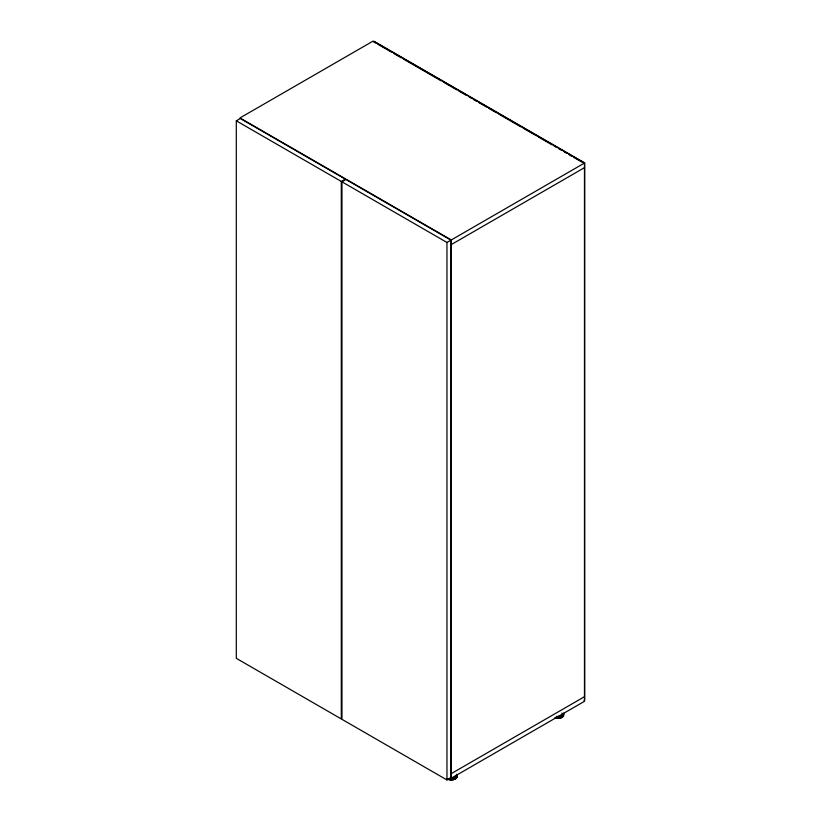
<?xml version="1.0" encoding="UTF-8"?>
<svg xmlns="http://www.w3.org/2000/svg" width="821" height="821" viewBox="0 0 821 821"><rect width="100%" height="100%" fill="white"/><g stroke="black" fill="none" stroke-linecap="round" stroke-linejoin="round"><path stroke-width="1.23" d="M236.304 120.831L240.296 118.522L345.292 179.142L341.3 181.451L236.304 120.831L236.304 658.329L341.3 718.95L341.3 181.451M341.967 181.831L345.959 179.522L450.955 240.143L450.955 777.641L446.963 779.95L341.967 719.329L341.967 181.831L446.963 242.452L450.955 240.143M451.293 239.948L451.293 778.216L584.47 701.329L584.47 163.061L373.155 41.05L239.968 117.947L451.293 239.948L584.696 162.927L584.696 700.169L584.029 700.559M451.293 244.566L584.47 167.669M451.293 773.608L584.47 696.711M584.696 162.927L374.263 41.43L373.596 41.82L375.813 43.103M378.029 44.375L391.319 52.051M393.536 53.324L401.284 57.809M403.501 59.081L441.154 80.827M443.371 82.1L456.661 89.776M458.877 91.059L466.626 95.534M468.842 96.806L471.059 98.089M473.276 99.372L476.601 101.291M478.817 102.563L486.566 107.038M488.782 108.321L496.531 112.795M498.747 114.078L520.904 126.865M523.121 128.148L536.411 135.814M538.617 137.097L551.907 144.773M554.124 146.046L556.34 147.328M558.557 148.601L561.882 150.52M564.099 151.803L566.305 153.086M568.522 154.358L571.847 156.277M574.064 157.56L581.812 162.035M446.963 242.452L446.963 779.95M449.385 778.842A4.392 2.535 0 0 1 448.954 778.698M454.034 778.667A4.392 2.535 0 0 1 453.623 778.831M449.385 778.965A4.392 2.535 0 0 1 448.954 778.831M456.917 775.291A5.963 3.448 0 0 1 454.465 779.345A5.963 3.448 0 0 1 447.065 778.862M456.907 776.317A5.655 3.263 0 0 1 453.449 779.693A5.655 3.263 0 0 1 446.87 778.719M456.917 774.265A5.963 3.448 0 0 1 455.265 777.969A5.963 3.448 0 0 1 448.697 778.503M455.686 775.404A4.392 2.535 0 0 1 450.308 777.877M560.579 717.154A4.392 2.535 0 0 1 560.179 717.318M563.658 714.147A5.963 3.448 0 0 1 561.554 717.605A5.963 3.448 0 0 1 555.253 718.016M563.452 715.532A5.655 3.263 0 0 1 554.832 717.934M563.658 713.121A5.963 3.448 0 0 1 561.81 716.456A5.963 3.448 0 0 1 555.868 717.133M561.985 713.049A4.392 2.535 0 0 1 561.112 715.573A4.392 2.535 0 0 1 556.864 716.364"/></g></svg>
